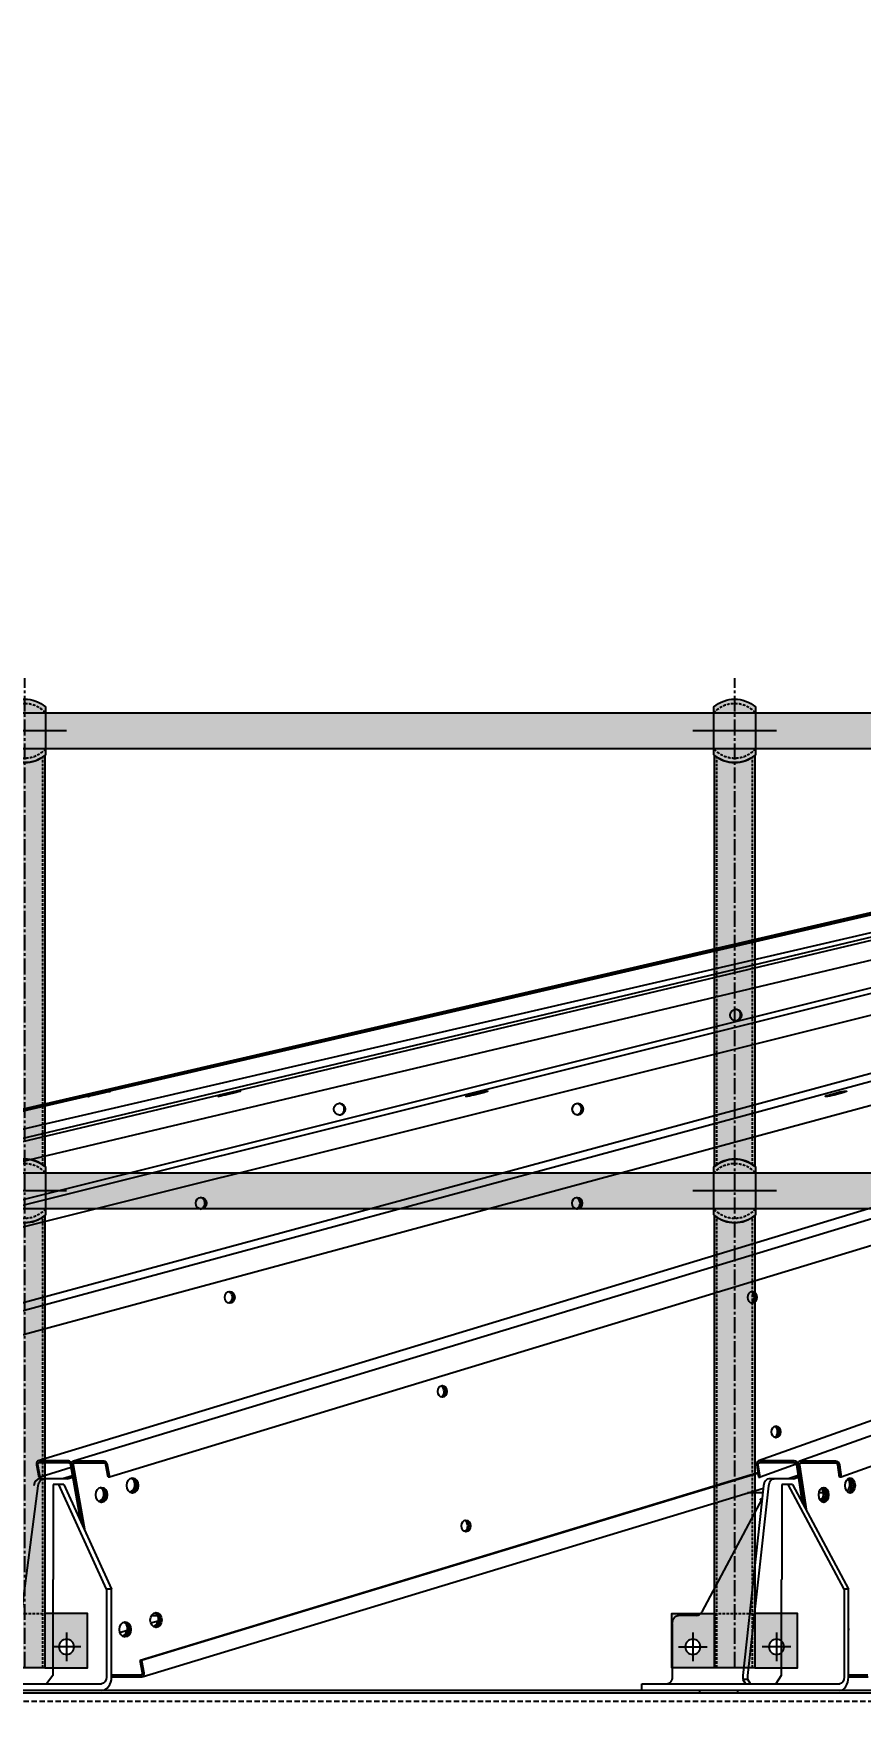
# Model space of a CAD drawing. Header units: millimetres. Extents: x -272986 to 200319, y -34579 to 49604.
# Drawn here: x 1860 to 2848, y 13610 to 15628 of the extents above; entities that cross this region are included whole.
import ezdxf
from ezdxf import colors
from ezdxf.entities.mleader import LeaderData, LeaderLine
from ezdxf.math import Vec2, Vec3

# ---------------------------------------------------------------- set-up
doc = ezdxf.new("R2010")
doc.units = ezdxf.units.MM
for name, pattern in [('CENTER2', [28.575000000000003, 19.05, -3.175, 3.175, -3.175]), ('HIDDEN', [9.524999999999999, 6.35, -3.175]), ('HIDDEN2', [4.762499999999999, 3.175, -1.5875])]:
    doc.linetypes.add(name, pattern=pattern)
doc.layers.get('Defpoints').update_dxf_attribs({"color": 9})
for name, color, linetype in [('X 0001 M', 7, 'Continuous'), ('X 0515 M', 7, 'Continuous'), ('X 1001 M', 8, 'HIDDEN2'), ('X 1515 M', 8, 'HIDDEN'), ('X 2001 M', 1, 'CENTER2'), ('X 3001 D', 5, 'Continuous'), ('X 4001 T', 7, 'Continuous'), ('X 5001 H', 8, 'Continuous')]:
    doc.layers.add(name, color=color, linetype=linetype)
doc.layers.add('X 5999 H', color=7, linetype='Continuous', true_color=0xffffff)
doc.styles.add('BIT STD. 2.5', font='isocpeur.ttf', dxfattribs={"height": 2.5})
doc.styles.add('BIT STD. 3.0', font='isocpeur.ttf', dxfattribs={"height": 2.5})
doc.dimstyles.new('BIT STD. 3.0', dxfattribs={"dimtxt": 3, "dimasz": 3, "dimexe": 1, "dimexo": 0.75, "dimgap": 1, "dimtad": 1, "dimdec": 0, "dimdsep": 46, "dimtxsty": 'BIT STD. 3.0', "dimcen": 0, "dimadec": 0, "dimazin": 0, "dimtfac": 1, "dimtdec": 0, "dimtmove": 0, "dimatfit": 3, "dimfxl": 1, "dimtfill": 1, "dimlwd": -1, "dimlwe": -1, "dimarcsym": 0})

# ---------------------------------------------------------------- blocks, each defined once
blk = doc.blocks.new('A$C79477E6E')
at = {"extrusion": (0, 1, 0)}
for p, q in [((-7767.776764793532, 277.5679147976789), (-1162.485196818918, 1807.235084335995)), ((-1156.341849623404, 1807.235084336009), (-7761.633417598019, 277.5679147976971)), ((-7756.533576375725, 277.5679147976789), (-1151.242008401099, 1807.235084335993)), ((-1131.195372153747, 1807.228758430649), (-7573.842740018968, 277.5615888923367)), ((-7558.668791368349, 277.5615888923185), (-1116.021423503113, 1807.228758430634)), ((-1078.253718730291, 1807.21483543778), (-7199.617526368547, 277.5476658994667)), ((-7174.743103264827, 277.5476658994485), (-1053.379295626568, 1807.214835437764)), ((-998.8291954123815, 1807.19020800203), (-6648.18115023787, 277.5230384637161)), ((-6614.218743531343, 277.523038463698), (-964.8667887058509, 1807.190208002014)), ((-894.8935473711426, 1807.148346581194), (-5933.127855131861, 277.4811770428805)), ((-5890.913731990404, 277.4811770428623), (-852.6794242296855, 1807.148346581178)), ((-769.0347824326927, 1807.075177638051), (-5072.093393530562, 277.4080080997392)), ((-5022.667005766565, 277.408008099721), (-719.6083946686958, 1807.075177638037)), ((-670.1178786070923, 1787.748446359687), (-4973.176489705031, 258.0812768213491)), ((-903.6368669967414, 1759.226331429445), (-5847.928452554235, 258.0812768213491)), ((-1201.647423117913, 1714.014263448998), (-6578.6850087401, 258.0812768213491)), ((-1603.747061725913, 1643.397438890415), (-7147.452506607351, 258.0812768213491)), ((-2272.172413223798, 1508.866577197372), (-7540.226002727381, 258.0812768213491)), ((-4033.608363600102, 1118.113614925895), (-7747.334110085223, 258.0812768213491)), ((-5867.553467564696, 714.6485767070881), (-5853.954337865918, 717.7978914679043)), ((-5852.855910525734, 717.7978914679043), (-5866.455040224508, 714.6485767070899)), ((-5712.930066822479, 714.6485767070899), (-5699.665792829805, 717.7978914679061)), ((-5696.397557735825, 717.7978914679043), (-5709.661831728492, 714.6485767070899)), ((-5417.635367707571, 714.6485767070881), (-5405.032559868308, 717.7978914679043)), ((-5399.674991815202, 717.7978914679043), (-5412.277799654457, 714.6485767070899)), ((-4988.940505739105, 714.6485767070899), (-4977.309487008573, 717.7978914679061)), ((-4969.994507102554, 717.7978914679043), (-4981.625525833078, 714.6485767070899)), ((-5934.922510692439, 272.6968277930373), (-5932.356698837069, 258.0812768212581)), ((-5930.733078716246, 258.0812768212581), (-5933.298890571616, 272.6968277930373)), ((-5896.810898411084, 277.5686781169625), (-5932.530541069245, 277.5686781169625)), ((-5896.383263101859, 275.1327529549999), (-5932.102905760021, 275.1327529549999)), ((-5893.738036089791, 269.3134067074807), (-5930.733078716232, 258.0812768213891)), ((-5894.332007671797, 272.6968277930373), (-5882.500421836467, 205.3009485934181)), ((-5892.708387550974, 272.6968277930373), (-5879.862013340611, 199.5204424390577)), ((-5891.084767430151, 272.6968277930373), (-5877.223604844748, 193.7399362846645)), ((-5890.316417927785, 277.5686781169625), (-5854.596775269623, 277.5686781169625)), ((-5889.888782618556, 275.1327529549999), (-5854.169139960399, 275.1327529549999)), ((-5849.552072674975, 258.0812768212581), (-5852.11788453034, 272.6968277930373)), ((-5850.494264409517, 272.6968277930373), (-5847.928452554148, 258.0812768212581)), ((-5072.767337674566, 263.003830645901), (-5811.064894844552, 38.84801224466901)), ((-5072.696644399999, 262.5323437978677), (-5809.441274723733, 38.84801224466901)), ((-5074.220675581164, 272.6968277930373), (-5072.029265232963, 258.0812768212581)), ((-5070.128250318961, 258.0812768212581), (-5072.319660667166, 272.6968277930373)), ((-5029.326787761231, 277.5686781169625), (-5071.149115869237, 277.5686781169625)), ((-5028.9615527032, 275.1327529549999), (-5070.783880811203, 275.1327529549999)), ((-5026.90057939797, 273.4480089530189), (-5070.128250318961, 258.0812768213891)), ((-5026.695302731157, 272.6968277930373), (-5019.896503778094, 227.352425396226)), ((-5024.79428781716, 272.6968277930373), (-5017.254137084059, 222.4080001141083)), ((-5022.893272903162, 272.6968277930373), (-5014.611770390027, 217.4635748320125)), ((-5021.722728105229, 277.5686781169625), (-4979.900399997226, 277.5686781169625)), ((-5021.357493047199, 275.1327529549981), (-4979.535164939196, 275.1327529549981)), ((-4975.077504618959, 258.0812768212581), (-4977.268914967161, 272.6968277930373)), ((-4975.367900053159, 272.6968277930373), (-4973.176489704958, 258.0812768212581)), ((-5962.493693229066, 21), (-5933.15457858859, 247.6779934804836)), ((-5932.356698837073, 258.0812768212581), (-5930.733078716246, 258.0812768212581)), ((-5898.619592118663, 256), (-5930.853919990044, 256)), ((-5915.023799337698, 249), (-5915.023799337698, 135.5)), ((-5902.446071129598, 249), (-5915.023799337698, 249)), ((-5851.475307808592, 124), (-5908.529318854398, 249)), ((-5892.029023662904, 259.5784145708367), (-5903.815176505304, 256)), ((-5902.446071129598, 249), (-5845.392060083792, 124)), ((-5898.619592118663, 256), (-5891.766111626461, 258.0807972526891)), ((-5847.928452554148, 258.0812768212581), (-5849.552072674975, 258.0812768212581)), ((-5808.670118428883, 19.44811202297024), (-5066.248095435189, 244.8561667389531)), ((-5065.936158436041, 247.6779934804836), (-5090.99412957907, 21)), ((-5084.91088185427, 21), (-5059.852910711241, 247.6779934804836)), ((-5072.029265232963, 258.0812768212581), (-5070.128250318961, 258.0812768212581)), ((-5030.357245794534, 256), (-5059.533762088853, 256)), ((-5044.264899874997, 249), (-5044.264899874997, 135.5)), ((-5031.465255832358, 249), (-5044.264899874997, 249)), ((-4969.859176141039, 124), (-5036.660840219, 249)), ((-5024.811650921725, 260.1338639207515), (-5036.440493519334, 256)), ((-5031.465255832358, 249), (-4964.663591754394, 124)), ((-5030.357245794534, 256), (-5024.50382047793, 258.0807972526945)), ((-4973.176489704958, 258.0812768212581), (-4975.077504618959, 258.0812768212581)), ((-5860.953249682534, 228.9875247001601), (-5859.91299598062, 229.3033579541552)), ((-5823.907409184296, 240.2350774173538), (-5822.867155482381, 240.5509106713489)), ((-5067.635793968719, 232.3028471848684), (-5139.943430356849, 97.00001194459765)), ((-5066.880055273741, 239.1393675876861), (-5085.077403004881, 239.1393675876861)), ((-4994.455500528813, 239.1393675876861), (-4999.801295908321, 239.1393675876861)), ((-5915.538624853263, 135.5), (-5915.538624853263, 21)), ((-5915.023799337698, 135.5), (-5915.538624853263, 135.5)), ((-5845.392060083792, 124), (-5851.475307808592, 124)), ((-5851.475307808592, 124), (-5851.475307808592, 19)), ((-5845.392060083792, 19), (-5845.392060083792, 124)), ((-5044.807464869882, 135.5), (-5044.807464869882, 21)), ((-5044.264899874997, 135.5), (-5044.807464869882, 135.5)), ((-4964.663591754394, 124), (-4969.859176141039, 124)), ((-4969.859176141039, 124), (-4969.859176141039, 19)), ((-4964.663591754394, 19), (-4964.663591754394, 124)), ((-5789.634289872465, 85.9342528209836), (-5798.349045696432, 83.2883504948586)), ((-5789.964091455953, 92.30682208662802), (-5797.820350542584, 92.30682208662802)), ((-5795.275271054536, 95.22993228098312), (-5792.342746023194, 95.22993228098312)), ((-5175.168786853043, 82.75), (-5175.168786853043, 19)), ((-5146.164724066948, 92.75), (-5167.564727197041, 92.75)), ((-5826.680130370707, 74.68670010378992), (-5835.394886194674, 72.04079777766492)), ((-5832.729319273509, 68.21646401059661), (-5831.689065571591, 68.53229726459176)), ((-5795.683478775267, 79.46401672778848), (-5794.643225073352, 79.77984998178545)), ((-5915.538624853263, 21), (-5923.142684509265, 11)), ((-5845.392060083792, 21.79653611083631), (-5809.695067800705, 21.79653611083631)), ((-5811.064894844476, 38.84801224457806), (-5809.441274723649, 38.84801224457806)), ((-5808.49908298911, 24.2324612727989), (-5811.064894844476, 38.84801224457806)), ((-5809.441274723653, 38.84801224457806), (-5806.875462868284, 24.2324612727989)), ((-5090.99412957907, 21), (-5090.99412957907, 16)), ((-5084.91088185427, 16), (-5084.91088185427, 21)), ((-5044.807464869882, 21), (-5051.301945353185, 11)), ((-4964.663591754394, 21.79653611083631), (-4941.550718903698, 21.79653611083631)), ((7883.500000002063, 3), (-7883.500000002063, 3)), ((-7883.500000002063, 0), (7883.500000002063, 0)), ((-6069.872910585636, 11), (-5857.558555533393, 11)), ((-5844.987075149642, 19.36061094887373), (-5809.267432491481, 19.36061094887373)), ((-5211.336025710214, 11), (-4975.054760527677, 11)), ((-5211.33602571021, 3), (-5211.33602571021, 11)), ((-5142.564003147447, 3), (-5142.564003147447, 0)), ((-5097.210108453059, 3), (-5097.210108453059, 0)), ((-5090.99412957907, 16), (-5087.746889337421, 11)), ((-5084.91088185427, 16), (-5090.99412957907, 16)), ((-5081.66364161262, 11), (-5084.91088185427, 16)), ((-4964.663591754394, 19.36061094887373), (-4941.185483845664, 19.36061094887373))]:
    blk.add_line(p, q, dxfattribs=at)
for centre, major_axis, ratio, start_param, end_param in [((-5099.100713214957, 810.3481707879946), (5.373479439185757e-14, 7.000000000000107), 0.9723699203976827, -1.117010721276368, 5.166174585903218), ((-5100.267940034228, 810.348170787991), (1.953992523340276e-14, 6.999999999999989), 0.9723699203976821, -1.117010721276388, -0.08584782268167279), ((-5100.267940034228, 810.348170787991), (-2.498001805406602e-14, -7.000000000000028), 0.9723699203976821, 0.08584782268554579, 2.024581932313367), ((-5572.824784381515, 697.8726436160669), (5.373479439185757e-14, 7.000000000000107), 0.9723699203976827, -1.117010721276368, 5.166174585903218), ((-5573.992011200786, 697.872643616065), (2.842170943040401e-14, 6.999999999999961), 0.9723699203976821, -1.117010721276386, -0.0858478226817041), ((-5573.992011200786, 697.872643616065), (-2.231548279496564e-14, -7.000000000000097), 0.9723699203976821, 0.0858478226847397, 2.024581932313422), ((-5288.217121103928, 697.8726436160669), (2.220446049250313e-14, 7.000000000000107), 0.9238795325112971, -1.117010721276372, 5.166174585903215), ((-5290.130538265741, 697.872643616065), (6.217248937900874e-15, 7.000000000000343), 0.9238795325112972, -1.117010721276359, -0.1484783688005077), ((-5290.130538265741, 697.872643616065), (-6.883382752675972e-15, -7.000000000000068), 0.923879532511297, 0.1484783688023107, 2.024581932313435), ((-5738.317401077325, 585.3971164441409), (2.220446049250313e-14, 7.000000000000107), 0.9238795325112971, -1.117010721276372, 5.166174585903215), ((-5740.230818239139, 585.3971164441409), (7.993605777301127e-15, 7.000000000000083), 0.923879532511297, -1.117010721276374, -0.14847836880039), ((-5740.230818239139, 585.3971164441409), (-8.43769498715119e-15, -7.000000000000033), 0.9238795325112971, 0.1484783688014597, 2.024581932313456), ((-5288.789527808804, 585.3971164441427), (8.881784197001255e-15, 7.000000000000108), 0.8526401643541052, -1.1170107212764, 5.166174585903186), ((-5291.402020632373, 585.3971164441409), (3.996802888650564e-15, 7.000000000000358), 0.8526401643541052, -1.117010721276372, -0.2206433529050245), ((-5291.402020632373, 585.3971164441409), (-4.218847493575595e-15, -7.000000000000044), 0.8526401643541052, 0.2206433529056079, 2.024581932313403), ((-5704.183053898916, 472.921589272215), (8.881784197001255e-15, 7.000000000000108), 0.8526401643541052, -1.11701072127641, 5.166174585903176), ((-5706.795546722482, 472.921589272215), (3.552713678800501e-15, 6.999999999999897), 0.8526401643541055, -1.117010721276452, -0.2206433529048423), ((-5706.795546722482, 472.921589272215), (-5.773159728050814e-15, -7.000000000000007), 0.8526401643541053, 0.2206433529051408, 2.024581932313375), ((-5079.492508862269, 472.921589272215), (6.66133814775094e-15, 7.000000000000108), 0.760405965600047, -1.117010721276353, 5.166174585903233), ((-5082.739749103908, 472.921589272215), (1.332267629550188e-15, 6.999999999998911), 0.7604059656000473, -1.117010721276483, -0.309968687379881), ((-5082.739749103908, 472.921589272215), (-3.33066907387547e-15, -6.999999999999955), 0.7604059656000474, 0.3099686873804376, 2.02458193231343), ((-5449.950913844674, 360.4460621002891), (6.66133814775094e-15, 7.000000000000108), 0.760405965600047, -1.117010721276353, 5.166174585903233), ((-5453.198154086309, 360.4460621002909), (8.881784197001252e-16, 6.999999999998675), 0.7604059656000473, -1.11701072127649, -0.3099686873797469), ((-5453.198154086313, 360.4460621002891), (-2.664535259100376e-15, -7.000000000000124), 0.7604059656000473, 0.3099686873798874, 2.024581932313438), ((-5051.268578453233, 312.1505285826515), (6.66133814775094e-15, 7.000000000000108), 0.760405965600047, -1.117010721276353, 5.166174585903233), ((-5054.515818694876, 312.1505285826515), (2.664535259100376e-15, 6.999999999999162), 0.7604059656000474, -1.117010721276452, -0.3099686873802193), ((-5054.515818694876, 312.1505285826497), (-1.332267629550188e-15, -6.99999999999984), 0.7604059656000473, 0.3099686873802596, 2.02458193231347), ((-5931.675270450785, 272.6968277930373), (-1.452584681064899, 4.784349249829111), 0.6328027369261059, -0.1898134076688134, 1.380982919125924), ((-5895.955627792628, 272.6968277930373), (-1.452584681064833, 4.784349249828893), 0.6328027369261063, -1.76060973446367, -0.1898134076687961), ((-5889.461147309328, 272.6968277930373), (-0.7262923405322872, 2.392174624914011), 0.632802736926109, -0.1898134076690328, 1.380982919126137), ((-5853.741504651167, 272.6968277930373), (-0.7262923405323203, 2.39217462491412), 0.632802736926109, -1.760609734463788, -0.1898134076687097), ((-5070.418645753165, 272.6968277930355), (-1.674747777390445, 4.711180306688605), 0.7409168099647631, -0.2575350188117307, 1.313261307983007), ((-5028.596317645166, 272.6968277930373), (-1.674747777390369, 4.711180306688391), 0.7409168099647631, -1.828331345606633, -0.2575350188117596), ((-5020.992257989161, 272.6968277930373), (-0.8373738886950368, 2.355590153343766), 0.7409168099647657, -0.257535018811927, 1.313261307983242), ((-4979.169929881162, 272.6968277930373), (-0.8373738886950748, 2.355590153343873), 0.7409168099647657, -1.828331345606752, -0.2575350188116741), ((-5930.853919990044, 246), (-2.418514340303797e-15, 10.00000000000003), 0.760405965600041, 1.058985040803603e-16, 1.402199387185464), ((-5857.455159325324, 236.7229822111603), (-3.56109183768407e-17, 9.000000000000126), 0.760405965600047, -4.712388980384688, 1.570796326794899), ((-5861.452483093843, 238.0726885372223), (5.10702591327572e-15, -8.999999999999979), 0.7604059656000411, 0.2268928027593236, 2.108915676683222), ((-5860.702399566962, 236.7229822111603), (-3.774758283725532e-15, -9.000000000000089), 0.7604059656000473, 0.2395285212895709, 2.902064132299642), ((-5820.409318827082, 247.9705349283522), (-3.56109183768407e-17, 9.000000000000126), 0.760405965600047, -4.712388980384688, 1.570796326794899), ((-5824.406642595601, 249.320241254416), (5.10702591327572e-15, -9.000000000000007), 0.7604059656000414, 0.2268928027593228, 2.108915676683881), ((-5823.656559068721, 247.9705349283522), (-3.774758283725532e-15, -8.999999999999929), 0.7604059656000474, 0.2395285212897097, 2.902064132299843), ((-5059.533762088853, 246), (-2.979208607485834e-15, 10.00000000000003), 0.6494480483301978, 1.451750632753988e-16, 1.402199387185465), ((-4994.170874161126, 236.7229822111585), (1.829187528284048e-16, 9.000000000000124), 0.6494480483302048, -4.712388980384688, 1.570796326794899), ((-5000.259335292394, 238.0726885372223), (-6.115108419635362e-13, 9.000000000000016), 0.6494480483301979, -2.730463325238908, -0.6971069970525923), ((-4997.972903989114, 236.7229822111585), (-1.332267629550188e-15, -8.99999999999992), 0.6494480483302052, 0.3312612757353276, 2.810331377854232), ((-4962.530737314813, 247.9705349283522), (1.829187528284048e-16, 9.000000000000124), 0.6494480483302048, -4.712388980384688, 1.570796326794899), ((-4968.619198446086, 249.320241254416), (-6.075140390748857e-13, 8.999999999999993), 0.6494480483301979, -2.730463325238571, -0.6971069970528481), ((-4966.332767142805, 247.9705349283522), (-3.996802888650564e-15, -9.000000000000192), 0.6494480483302053, 0.3312612757353242, 2.81033137785405), ((-5421.726983435641, 199.6750014107238), (6.66133814775094e-15, 7.000000000000108), 0.760405965600047, -1.117010721276353, 5.166174585903233), ((-5424.97422367728, 199.6750014107256), (3.552713678800501e-15, 6.999999999999649), 0.7604059656000473, -1.117010721276417, -0.3099686873800426), ((-5424.97422367728, 199.6750014107238), (-2.886579864025407e-15, -6.999999999999964), 0.7604059656000473, 0.3099686873795385, 2.024581932313444), ((-5829.231228916295, 75.95192152159325), (-3.56109183768407e-17, 9.000000000000126), 0.760405965600047, -4.712388980384691, 1.570796326794896), ((-5833.22855268481, 77.30162784765889), (7.327471962526033e-15, -9.000000000000007), 0.760405965600041, 0.2268928027593225, 2.108915676681699), ((-5832.478469157933, 75.95192152159325), (-4.440892098500625e-15, -8.999999999999973), 0.7604059656000475, 0.2395285212895739, 2.902064132299592), ((-5792.185388418053, 87.19947423878511), (-3.56109183768407e-17, 9.000000000000126), 0.760405965600047, -4.712388980384691, 1.570796326794896), ((-5796.182712186572, 88.54918056485076), (5.329070518200751e-15, -8.999999999999975), 0.7604059656000413, 0.226892802759194, 2.108915676682279), ((-5795.432628659692, 87.19947423878693), (-3.33066907387547e-15, -8.999999999999968), 0.7604059656000474, 0.2395285212895711, 2.902064132299585), ((-5146.164724066948, 102.75), (2.979208607485826e-15, -10), 0.7604059656000187, -8.881784197001252e-16, 0.9581936386914365), ((-4970.065360330907, 75.95192152159143), (1.332267629550188e-15, 8.999999999999348), 0.6494480483302038, -1.962751381317373, -1.178841272272709), ((-5810.122703109937, 24.2324612727989), (0.7262923405323696, -2.392174624914282), 0.632802736926109, -0.1898134076690647, 1.380982919125991), ((-5857.558555533393, 19), (1.35219901637147e-14, -16), 0.7604059656000409, -1.77635683940025e-15, 1.570796326794893), ((-4975.054760527677, 19), (1.264519329415491e-14, -16), 0.6494480483301976, -1.77635683940025e-15, 1.570796326794893)]:
    blk.add_ellipse(centre, major_axis=major_axis, ratio=ratio, start_param=start_param, end_param=end_param)
at = {"extrusion": (0, 0, -1)}
for centre, major_axis, ratio, start_param, end_param in [((-5099.684326624589, 810.348170787991), (7.180922523275513e-13, 7.000000000000045), 0.972369920397682, 0.04288435030146776, 1.117010721276288), ((-5099.684326624592, 810.3481707879946), (-7.425171588693047e-13, -7.000000000000096), 0.9723699203976823, -2.024581932313524, -0.04288435030554472), ((-5099.684326624589, 810.348170787991), (2.092770401418419e-14, 7.000000000000053), 0.9723699203976819, 1.1170107212764, 3.098708303280722), ((-5867.004253894596, 714.648576707079), (-6.821653019989069, -1.570047793805379), 0.01764945630684587, -1.647331126880072, 1.494261526709721), ((-5853.405124195819, 717.7978914678952), (6.821653019993057, 1.570047793806296), 0.01764945630684587, -1.647331126880363, 1.494261526709431), ((-5698.031675282811, 717.7978914678952), (6.830014510990038, 1.533265071565236), 0.05251378073107569, -1.800589830712385, 1.341002822877408), ((-5414.956583681011, 714.648576707079), (-6.846004241337359, -1.46021434301613), 0.08608504159046322, -1.95439996889857, 1.187192684691223), ((-5402.353775841751, 717.7978914678952), (6.846004241341362, 1.460214343016983), 0.08608504159046321, -1.954399968898853, 1.18719268469094), ((-4985.283015786084, 714.648576707079), (-6.868197010921888, -1.351987359083956), 0.1175366030260212, -2.109076870847503, 1.032515782742291), ((-4973.65199705556, 717.7978914678952), (6.868197010925901, 1.351987359084746), 0.1175366030260211, -2.109076870847788, 1.032515782742005), ((-5573.408397791147, 697.872643616065), (7.251976796851523e-13, 7.000000000000153), 0.9723699203976821, 0.04288435030206417, 1.117010721276273), ((-5573.40839779115, 697.8726436160669), (-7.367439991412539e-13, -7.000000000000085), 0.9723699203976823, -2.024581932313523, -0.04288435030534221), ((-5573.408397791147, 697.872643616065), (2.103872631664672e-14, 7.000000000000094), 0.9723699203976821, 1.117010721276339, 3.098708303282059), ((-5289.173829684838, 697.8726436160687), (1.176836406102666e-14, 6.999999999999517), 0.9238795325112967, 0.07403432038005947, 1.117010721276475), ((-5289.173829684838, 697.8726436160669), (-6.803446694902959e-13, -7.000000000000181), 0.9238795325112965, -2.0245819323135, -0.07403432038016033), ((-5289.173829684831, 697.872643616065), (8.382183835919932e-15, 7.000000000000148), 0.923879532511297, 1.117010721276373, 3.067558333208468), ((-5739.274109658236, 585.3971164441409), (1.193489751472043e-14, 6.999999999999961), 0.9238795325112967, 0.07403432037977296, 1.11701072127635), ((-5739.274109658236, 585.3971164441409), (-6.803446694902959e-13, -7.000000000000181), 0.9238795325112965, -2.0245819323135, -0.07403432037991342), ((-5739.274109658229, 585.3971164441409), (8.382183835919932e-15, 7.000000000000041), 0.9238795325112971, 1.11701072127633, 3.067558333209454), ((-5290.09577422059, 585.3971164441427), (5.440092820663267e-15, 7.000000000000066), 0.8526401643541046, 0.1096482924261367, 1.117010721276453), ((-5290.09577422059, 585.3971164441427), (-6.208367153703874e-13, -7.000000000000353), 0.8526401643541045, -2.024581932313451, -0.1096482924262892), ((-5290.095774220586, 585.3971164441409), (5.440092820663267e-15, 7.000000000000125), 0.8526401643541055, 1.117010721276341, 3.031944361163501), ((-5705.489300310703, 472.921589272215), (5.329070518200755e-15, 7.00000000000041), 0.8526401643541044, 0.1096482924259791, 1.117010721276433), ((-5705.489300310703, 472.921589272215), (-6.208367153703875e-13, -6.999999999999961), 0.8526401643541045, -2.024581932313465, -0.1096482924259592), ((-5705.489300310695, 472.921589272215), (5.773159728050815e-15, 6.999999999999963), 0.8526401643541054, 1.117010721276387, 3.031944361164265), ((-5081.116128983089, 472.921589272215), (5.53335155473178e-13, 7.000000000000468), 0.7604059656000473, 0.1531119480262007, 1.117010721276307), ((-5081.116128983089, 472.921589272215), (-5.515587986337778e-13, -7.000000000000184), 0.7604059656000461, -2.024581932313449, -0.1531119480274168), ((-5451.57453396549, 360.4460621002891), (5.524469770534778e-13, 6.999999999999403), 0.7604059656000474, 0.1531119480261287, 1.117010721276356), ((-5451.574533965493, 360.4460621002891), (-5.524469770534779e-13, -7.000000000000404), 0.7604059656000464, -2.024581932313449, -0.1531119480271954), ((-5451.57453396549, 360.4460621002891), (2.997602166487923e-15, 6.999999999999884), 0.7604059656000475, 1.117010721276425, 2.988480705563614), ((-5052.892198574056, 312.1505285826497), (2.886579864025407e-15, 7.000000000001189), 0.7604059656000464, 0.1531119480273583, 1.117010721276294), ((-5052.892198574056, 312.1505285826515), (-5.515587986337778e-13, -7.000000000000184), 0.7604059656000461, -2.024581932313449, -0.1531119480274168), ((-5052.892198574053, 312.1505285826497), (3.219646771412954e-15, 6.999999999999946), 0.7604059656000475, 1.117010721276399, 2.988480705562925), ((-5931.675270450785, 272.6968277930373), (-0.7262923405322512, 2.392174624913902), 0.6328027369261064, -1.380982919126193, 0.1898134076689761), ((-5895.955627792628, 272.6968277930373), (-0.7262923405323009, 2.392174624914066), 0.6328027369261064, 0.1898134076684782, 1.760609734463557), ((-5889.461147309328, 272.6968277930373), (-1.452584681064906, 4.784349249829108), 0.632802736926109, -1.380982919126028, 0.1898134076687548), ((-5853.741504651167, 272.6968277930373), (-1.452584681064938, 4.784349249829218), 0.6328027369261089, 0.189813407668821, 1.760609734463558), ((-5028.596317645166, 272.6968277930373), (-0.8373738886950511, 2.355590153343821), 0.7409168099647631, 0.2575350188114511, 1.82833134560653), ((-5020.992257989161, 272.6968277930355), (-1.674747777390455, 4.711180306688601), 0.7409168099647657, -1.313261307983064, 0.2575350188117191), ((-4979.169929881162, 272.6968277930355), (-1.674747777390493, 4.71118030668871), 0.7409168099647656, 0.257535018811737, 1.828331345606474), ((-5925.658335603403, 246), (-7.327471962526033e-15, 10.00000000000002), 0.7604059656000413, -1.402199387185465, -2.220446049250313e-16), ((-5859.078779446143, 236.7229822111603), (4.218847493575595e-15, 9.00000000000002), 0.7604059656000475, 0.1189022879941929, 3.022690365596094), ((-5822.032938947905, 247.9705349283522), (2.997602166487923e-15, 8.999999999999996), 0.7604059656000461, 0.1189022879944606, 3.022690365595231), ((-5053.450514364053, 246), (-5.773159728050815e-15, 10.00000000000002), 0.6494480483301979, -1.402199387185467, -2.886579864025407e-15), ((-4996.07188907512, 236.7229822111603), (1.443289932012704e-15, 9.000000000000087), 0.6494480483302051, 0.1633433894415374, 2.978249264148704), ((-4964.431752228807, 247.9705349283522), (1.110223024625156e-15, 9.000000000000123), 0.6494480483302052, 0.163343389441382, 2.978249264148453), ((-5063.301841141667, 232.3908359573852), (-6.908548668496872, -1.12780995518475), 0.1590644159613206, -0.7090265816903383, 0.9247760904233282), ((-4991.302423940146, 232.3908359573852), (-6.908548668496487, -1.12780995518475), 0.159064415961326, -0.6280283410332181, 0.920511973272164), ((-5423.350603556457, 199.6750014107238), (5.53335155473178e-13, 7.000000000000468), 0.7604059656000473, 0.1531119480266887, 1.117010721276303), ((-5423.350603556461, 199.6750014107238), (-5.502265310042276e-13, -7.000000000000393), 0.7604059656000461, -2.024581932313446, -0.1531119480272003), ((-5423.350603556457, 199.6750014107238), (2.886579864025407e-15, 6.999999999999972), 0.7604059656000474, 1.117010721276388, 2.988480705563963), ((-5830.854849037114, 75.95192152159325), (4.440892098500626e-15, 8.99999999999999), 0.7604059656000475, 0.1189022879944611, 3.022690365596295), ((-5793.809008538872, 87.19947423878511), (3.663735981263017e-15, 9.000000000000096), 0.7604059656000464, 0.1189022879944601, 3.02269036559518), ((-5167.564727197041, 82.75), (-2.979208607485809e-15, 9.999999999999943), 0.7604059656000188, -1.570796326794897, 5.773159728050814e-15), ((-5810.122703109937, 24.2324612727989), (1.452584681064905, -4.784349249829109), 0.632802736926109, -1.380982919126041, 0.1898134076687075), ((-5857.558555533393, 19), (4.636316147671802e-15, -8.000000000000002), 0.760405965600041, -1.570796326794897, 4.440892098500626e-16), ((-5845.842345768095, 24.23246127280254), (1.452584681065582, -4.78434924983134), 0.6328027369261093, 0.1898134076689373, 0.3128492271150803), ((-5180.364371239684, 19), (4.690669850961638e-15, -7.999999999999986), 0.6494480483301978, -1.570796326794897, 2.220446049250313e-15), ((-4975.054760527677, 19), (4.690669850961643e-15, -8), 0.6494480483301978, -1.570796326794897, 4.440892098500626e-16)]:
    blk.add_ellipse(centre, major_axis=major_axis, ratio=ratio, start_param=start_param, end_param=end_param, dxfattribs=at)
at = {"extrusion": (0, 0, -0.9999999999999999)}
for centre, major_axis, ratio, start_param, end_param in [((-5711.295949275478, 714.648576707079), (-6.830014510986045, -1.533265071564339), 0.05251378073107572, -1.800589830712097, 1.341002822877696), ((-5081.116128983089, 472.921589272215), (3.33066907387547e-15, 7.00000000000005), 0.7604059656000474, 1.11701072127638, 2.988480705562754), ((-5070.418645753165, 272.6968277930373), (-0.8373738886949942, 2.355590153343659), 0.7409168099647631, -1.31326130798323, 0.2575350188119396)]:
    blk.add_ellipse(centre, major_axis=major_axis, ratio=ratio, start_param=start_param, end_param=end_param, dxfattribs=at)
blk = doc.blocks.new('*D706')
at = {"layer": 'Defpoints', "color": 0, "transparency": 16777216}
for p in [(15596.99999999999, 17732.44809638601), (-1.091393642127514e-10, 13630), (15596.99999999999, 13630)]:
    blk.add_point(p, dxfattribs=at)
at = {"layer": 'X 3001 D', "color": 0, "transparency": 16777216}
for p, q in [((-1.091366087574533e-10, 13675), (-1.088844877758586e-10, 17792.44809638601)), ((15596.99999999999, 13675), (15596.99999999999, 17792.44809638601)), ((179.9999999998911, 17732.44809638601), (15416.99999999999, 17732.44809638601))]:
    blk.add_line(p, q, dxfattribs=at)
for points in [[(179.9999999998911, 17762.44809638601), (179.9999999998911, 17702.44809638601), (-1.08888161716256e-10, 17732.44809638601)], [(15416.99999999999, 17762.44809638601), (15416.99999999999, 17702.44809638601), (15596.99999999999, 17732.44809638601)]]:
    blk.add_solid(points, dxfattribs=at)
at = {"layer": 'X 3001 D', "color": 0, "transparency": 16777216, "insert": (7798.499999999942, 17882.44809638601), "char_height": 150, "attachment_point": 5, "style": 'BIT STD. 3.0', "bg_fill": 3, "box_fill_scale": 1.1, "bg_fill_color": 256, "bg_fill_true_color": 13158600, "bg_fill_transparency": 0}
blk.add_mtext('INTERNAL TANK DIAMETER - %%C15597mm (20 PLATES ROUND)', dxfattribs=at)
blk = doc.blocks.new('*U756')
at = {"layer": 'X 0515 M'}
blk.add_line((0, 55), (15597.00000000012, 55), dxfattribs=at)
at = {"layer": 'X 1515 M'}
blk.add_line((0, 45), (15597.00000000012, 45), dxfattribs=at)
blk = doc.blocks.new('Heavy Duty - HR Std - front elev')
at = {"layer": 'X 5999 H', "ltscale": 10, "true_color": 0xc7c8ca}
h = blk.add_hatch(color=9, dxfattribs=at)
edge = h.paths.add_edge_path()
edge.add_arc((50.00000000000091, 545.0000000000038), 37.99999999999599, 50.540968735997524, 129.4590312640024, ccw=False)
edge.add_line((74.14999999999964, 574.3390098674099), (74.14999999999964, 1065.660990132583))
edge.add_arc((50.00000000000221, 1094.999999999992), 37.99999999999788, 230.5409687359938, 309.4590312639976, ccw=False)
edge.add_line((25.85000000000036, 1065.660990132586), (25.85000000000218, 574.3390098674099))
edge = h.paths.add_edge_path()
edge.add_line((74.93338984173715, 1066.323771674084), (74.93338984173715, 1123.676228325916))
edge.add_arc((50.00000000000091, 1095.000000000001), 37.99999999999988, 48.99371303907665, 131.0062869609233)
edge.add_line((25.06661015826467, 1123.676228325916), (25.06661015826467, 1066.323771674084))
edge.add_arc((50.00000000000091, 1094.999999999999), 37.99999999999988, 228.9937130390767, 311.0062869609233)
edge = h.paths.add_edge_path()
edge.add_arc((50, 544.9999999999958), 37.99999999999621, 230.540968735996, 309.459031264004, ccw=False)
edge.add_line((25.85000000000036, 515.6609901325901), (25.85000000000036, -25))
edge.add_line((25.85000000000036, -25), (-25, -25))
edge.add_line((-25, -25), (-25, 40))
edge.add_line((-25, 40), (25.85000000000036, 40))
edge.add_line((25.85000000000036, 40), (25.85000000000036, -25))
edge.add_line((25.85000000000036, -25), (74.14999999999964, -25))
edge.add_line((74.14999999999964, -25), (125, -25))
edge.add_line((125, -25), (125, 40))
edge.add_line((125, 40), (74.14999999999964, 40))
edge.add_line((74.14999999999964, 40), (74.14999999999964, -25))
edge.add_line((74.14999999999964, -25), (74.14999999999964, 515.6609901325901))
edge = h.paths.add_edge_path()
edge.add_line((74.93338984173715, 516.3237716740841), (74.93338984173715, 573.6762283259159))
edge.add_arc((50.00000000000091, 545.0000000000013), 37.99999999999979, 48.99371303907655, 131.0062869609235)
edge.add_line((25.06661015826467, 573.6762283259159), (25.06661015826467, 516.3237716740841))
edge.add_arc((50.00000000000091, 544.9999999999987), 37.99999999999979, 228.9937130390765, 311.0062869609234)
edge = h.paths.add_edge_path(flags=16)
edge.add_arc((100, 0), 9, 0, 360)
edge = h.paths.add_edge_path(flags=16)
edge.add_arc((0, 0), 9, 0, 360)
at = {"layer": 'X 0001 M'}
for points in [[(74.93338984173715, 1066.323771674084), (74.93338984173715, 1123.676228325916, 0.3739472142884485), (25.06661015826467, 1123.676228325916), (25.06661015826467, 1066.323771674084, 0.3739472142884484)], [(25.85000000000218, 574.3390098674099, -0.3586331317842767), (74.14999999999964, 574.3390098674099), (74.14999999999964, 1065.660990132583, -0.3586331317842717), (25.85000000000036, 1065.660990132586)], [(74.93338984173715, 516.3237716740841), (74.93338984173715, 573.6762283259159, 0.3739472142884485), (25.06661015826467, 573.6762283259159), (25.06661015826467, 516.3237716740841, 0.3739472142884484)]]:
    blk.add_lwpolyline(points, format="xyb", close=True, dxfattribs=at)
at = {"layer": 'X 0001 M', "ltscale": 10}
blk.add_lwpolyline([(74.14999999999964, 515.6609901325901, -0.3586331317842913), (25.85000000000036, 515.6609901325901), (25.85000000000036, -25), (-25, -25), (-25, 40), (25.85000000000036, 40), (25.85000000000036, -25), (74.14999999999964, -25), (125, -25), (125, 40), (74.14999999999964, 40), (74.14999999999964, -25)], format="xyb", close=True, dxfattribs=at)
for centre in [(0, 0), (100, 0)]:
    blk.add_circle(centre, 9, dxfattribs=at)
at = {"layer": 'X 1001 M'}
for p, q in [((28.50000000000182, 576.332890067788), (28.50000000000182, 1063.667109932212)), ((71.49999999999818, 576.332890067788), (71.49999999999818, 1063.667109932212)), ((28.5, -25), (28.5, 513.667109932212)), ((71.5, -25), (71.5, 513.667109932212))]:
    blk.add_line(p, q, dxfattribs=at)
blk.add_lwpolyline([(74.14999999999964, 40), (25.85000000000036, 40)], dxfattribs=at)
for centre, start, end in [((50.00000000000182, 1095), 40.77111638008072, 139.2288836199193), ((50.00000000000182, 1095), 220.7711163800807, 319.2288836199193), ((50.00000000000182, 545), 40.77111638008072, 139.2288836199193), ((50.00000000000182, 545), 220.7711163800807, 319.2288836199193)]:
    blk.add_arc(centre, 32.923, start, end, dxfattribs=at)
at = {"layer": 'X 2001 M'}
blk.add_line((50, -25), (50.00000000000182, 1158), dxfattribs=at)
at = {"layer": 'X 2001 M', "ltscale": 10}
for p, q in [((0.0666101582646661, 1095), (99.93338984173715, 1095)), ((0.0666101582646661, 545), (99.93338984173715, 545)), ((-17, 0), (17, 0)), ((1.818989403545856e-12, 17), (1.818989403545856e-12, -17)), ((117, 0), (83, 0)), ((99.99999999999818, 17), (99.99999999999818, -17))]:
    blk.add_line(p, q, dxfattribs=at)
blk = doc.blocks.new('*D688')
at = {"layer": 'Defpoints', "color": 0, "transparency": 16777216}
for p in [(8011.633869806683, 13259), (11215.46061634927, 13258.5), (390.3356475708861, 0.5)]:
    blk.add_point(p, dxfattribs=at)
at = {"layer": 'X 3001 D', "color": 0, "transparency": 16777216}
for p, q in [((8056.633869806683, 13259), (10495.46061634927, 13259)), ((10495.46061634927, 13259), (10855.46061634927, 13258.5)), ((10855.46061634927, 13258.5), (14586.75666000548, 13258.5))]:
    blk.add_line(p, q, dxfattribs=at)
at = {"layer": 'X 3001 D', "color": 0, "transparency": 16777216, "insert": (12931.10863817737, 13408.5), "char_height": 150, "attachment_point": 5, "style": 'BIT STD. 3.0', "bg_fill": 3, "box_fill_scale": 1.1, "bg_fill_color": 256, "bg_fill_true_color": 13158600, "bg_fill_transparency": 0}
blk.add_mtext('{\\fArial|b0|i0|c0|p34;▼}13.259m - {\\C7;N01, N02, N03, N05, N07}', dxfattribs=at)

msp = doc.modelspace()

# ---------------------------------------------------------------- hatches: boundary and pattern name
at = {"layer": 'X 5999 H', "true_color": 0xc7c8ca}
h = msp.add_hatch(color=9, dxfattribs=at)
h.dxf.hatch_style = 1
edge = h.paths.add_edge_path()
edge.add_line((129.7083314060146, 14816.62214799581), (15668.49627921, 14816.62214799581))
edge.add_arc((15668.49627921, 14795.12214799581), 21.5, -90, 90, ccw=False)
edge.add_line((15668.49627921, 14773.62214799581), (129.7083314060146, 14773.62214799581))
edge.add_arc((129.7083314060146, 14795.12214799581), 21.5, 90, 270, ccw=False)
h = msp.add_hatch(color=9, dxfattribs=at)
h.dxf.hatch_style = 1
edge = h.paths.add_edge_path()
edge.add_line((129.7083314060146, 14266.62214799581), (15668.49627921, 14266.62214799581))
edge.add_arc((15668.49627921, 14245.12214799581), 21.5, -90, 90, ccw=False)
edge.add_line((15668.49627921, 14223.62214799581), (129.7083314060146, 14223.62214799581))
edge.add_arc((129.7083314060146, 14245.12214799581), 21.5, 90, 270, ccw=False)

# ---------------------------------------------------------------- linework, layer by layer
for points in [[(129.7083314060146, 14816.62214799581), (15668.49627921, 14816.62214799581, -0.9999999999999999), (15668.49627921, 14773.62214799581), (129.7083314060146, 14773.62214799581, -0.9999999999999999)], [(129.7083314060146, 14266.62214799581), (15668.49627921, 14266.62214799581, -0.9999999999999999), (15668.49627921, 14223.62214799581), (129.7083314060146, 14223.62214799581, -0.9999999999999999)]]:
    msp.add_lwpolyline(points, format="xyb", close=True)

# ---------------------------------------------------------------- block references
at = {"layer": 'X 5001 H', "color": 252}
msp.add_blockref('A$C79477E6E', (7798.499999999898, 13645), dxfattribs=at)

# ---------------------------------------------------------------- next in the draw order: dimensions: what is measured, and where the dimension line sits
at = {"layer": 'X 3001 D'}
dim = msp.add_linear_dim(base=(15596.99999999999, 17732.44809638601), p1=(-1.091393642127514e-10, 13630), p2=(15596.99999999999, 13630), text='INTERNAL TANK DIAMETER - %%C<>mm (20 PLATES ROUND)', dimstyle='BIT STD. 3.0', dxfattribs=at)
dim.commit()
dim.dimension.update_dxf_attribs({"geometry": '*D706', "text_midpoint": (7798.499999999942, 17882.44809638601)})

# ---------------------------------------------------------------- next in the draw order: block references
msp.add_blockref('*U756', (-1.164153218269348e-10, 13590))

# ---------------------------------------------------------------- next in the draw order: leaders
at = {"layer": 'X 4001 T'}
ml = msp.add_multileader_mtext('Standard', dxfattribs=at)
ml.set_content('\\pxsm1.15;13° SELF-SUPPORTING EXTERNAL BEAM ROOF, REFER TO NOTES COLUMN FOR DETAILS.', color=256, style='BIT STD. 2.5')
ml.set_leader_properties(color=150)
ml.build(insert=Vec2(0, 0))
ml.multileader.update_dxf_attribs({"text_left_attachment_type": 2, "text_right_attachment_type": 2, "dogleg_length": 3, "arrow_head_size": 150, "scale": 60})
ctx = ml.context
ctx.base_point, ctx.scale, ctx.char_height, ctx.arrow_head_size, ctx.landing_gap_size, ctx.plane_origin = Vec3(534.2607832408103, 16572.62908057254), 60, 150, 150, 60, Vec3(5414.239218627125, 17242.74119747708)
ctx.left_attachment, ctx.right_attachment, ctx.text_align_type = 2, 2, 2
notes = []
notes.append((ctx, [(0, (1, 1, 0), (4449.26078324081, 16572.62908057254), (-1, 0), 180, [(0, [(5428.390442507487, 15147.5548647962)], 0, [])])]))
ctx.mtext.insert, ctx.mtext.width, ctx.mtext.defined_height, ctx.mtext.alignment, ctx.mtext.flow_direction = Vec3(4209.26078324081, 16960.12908057254), 3866.662103078794, 1362.970936081278, 3, 5
ctx.mtext.has_bg_fill, ctx.mtext.bg_color, ctx.mtext.bg_scale_factor, ctx.mtext.bg_transparency, ctx.mtext.use_window_bg_color = 1, -1073741824, 1.25, 0, 1
for ctx, leaders in notes:
    for number, flags, end, landing, length, lines in leaders:
        leader = LeaderData()
        leader.index, (leader.has_last_leader_line, leader.has_dogleg_vector, leader.attachment_direction) = number, flags
        leader.last_leader_point, leader.dogleg_vector, leader.dogleg_length = Vec3(end), Vec3(landing), length
        for number, points, colour, breaks in lines:
            line = LeaderLine()
            line.index, line.vertices, line.color, line.breaks = number, Vec3.list(points), colors.encode_raw_color(colour), breaks
            leader.lines.append(line)
        ctx.leaders.append(leader)

# ---------------------------------------------------------------- next in the draw order: leaders
ml = msp.add_multileader_mtext('Standard', dxfattribs=at)
ml.set_content('\\pxsm1.15;PERIMETER 2 TIER HANDRAILING TO THE FULL CIRCUMFERENCE OF THE ROOF.\\P(GALV.^I- REFER TO NOTES COLUMN)', color=256, style='BIT STD. 2.5')
ml.set_leader_properties(color=150)
ml.build(insert=Vec2(0, 0))
ml.multileader.update_dxf_attribs({"text_left_attachment_type": 2, "text_right_attachment_type": 2, "dogleg_length": 3, "arrow_head_size": 150, "scale": 60})
ctx = ml.context
ctx.base_point, ctx.scale, ctx.char_height, ctx.arrow_head_size, ctx.landing_gap_size, ctx.plane_origin = Vec3(9707.84575283472, 16572.62908057254), 60, 150, 150, 60, Vec3(14632.82418822104, 17242.74119747708)
ctx.left_attachment, ctx.right_attachment, ctx.text_align_type = 2, 2, 2
notes = []
notes.append((ctx, [(0, (1, 1, 0), (13667.84575283472, 16572.62908057254), (-1, 0), 180, [(0, [(14646.9754121014, 14800.39939443491)], 0, [])])]))
ctx.mtext.insert, ctx.mtext.width, ctx.mtext.defined_height, ctx.mtext.alignment, ctx.mtext.flow_direction = Vec3(13427.84575283472, 16967.62908057254), 3866.662103078794, 1362.970936081278, 3, 5
ctx.mtext.has_bg_fill, ctx.mtext.bg_color, ctx.mtext.bg_scale_factor, ctx.mtext.bg_transparency, ctx.mtext.use_window_bg_color = 1, -1073741824, 1.25, 0, 1
for ctx, leaders in notes:
    for number, flags, end, landing, length, lines in leaders:
        leader = LeaderData()
        leader.index, (leader.has_last_leader_line, leader.has_dogleg_vector, leader.attachment_direction) = number, flags
        leader.last_leader_point, leader.dogleg_vector, leader.dogleg_length = Vec3(end), Vec3(landing), length
        for number, points, colour, breaks in lines:
            line = LeaderLine()
            line.index, line.vertices, line.color, line.breaks = number, Vec3.list(points), colors.encode_raw_color(colour), breaks
            leader.lines.append(line)
        ctx.leaders.append(leader)

# ---------------------------------------------------------------- next in the draw order: block references
at = {"layer": 'X 0001 M', "xscale": -1}
for p in [(1899.302276561823, 13700.12214799581), (2747.943636573706, 13700.12214799581)]:
    msp.add_blockref('Heavy Duty - HR Std - front elev', p, dxfattribs=at)

# ---------------------------------------------------------------- next in the draw order: dimensions: what is measured, and where the dimension line sits
at = {"layer": 'X 3001 D'}
dim = msp.add_ordinate_dim(feature_location=(8011.633869806683, 13259), offset=(3203.826746542587, -0.5), dtype=0, origin=(390.3356475708861, 0.5), text='{\\fArial|b0|i0|c0|p34;▼}<> - {\\C7;N01, N02, N03, N05, N07}', dimstyle='BIT STD. 3.0', override={"dimdec": 3, "dimlfac": 0.001, "dimzin": 0, "dimpost": 'm'}, dxfattribs=at)
dim.commit()
dim.dimension.update_dxf_attribs({"geometry": '*D688', "text_midpoint": (12931.10863817737, 13408.5)})

doc.saveas('drawing.dxf')
